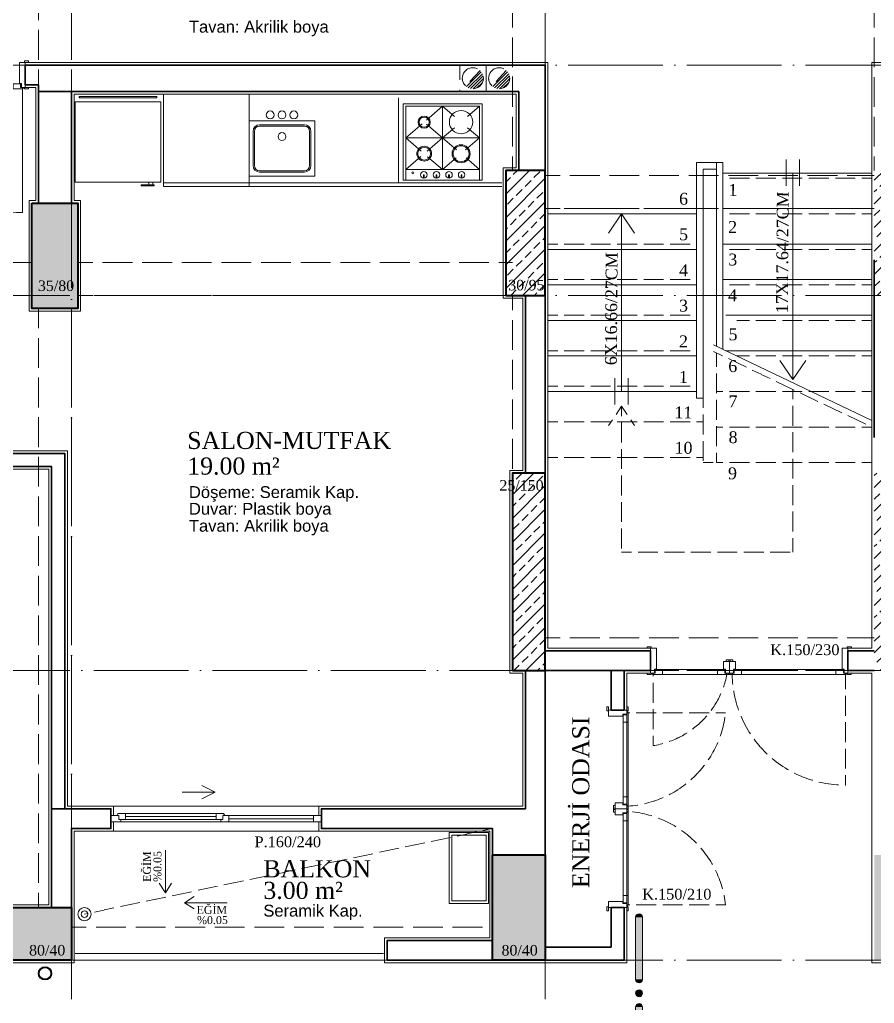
# Model space of a CAD drawing. Header units: millimetres. Extents: x 11587 to 81192, y -36083 to -25300.
# Drawn here: x 26772 to 27422, y -27552 to -26805 of the extents above; entities that cross this region are included whole.
import ezdxf
from ezdxf.enums import TextEntityAlignment as Align

# ---------------------------------------------------------------- set-up
doc = ezdxf.new("R2010")
doc.units = ezdxf.units.MM
for name, pattern in [('AKS', [30, 24, -3, 0, -3]), ('IZDUSUM1', [20, 7.5, -5, 7.5, 0]), ('SEMBOL1', [260, 200, -15, 30, -15])]:
    doc.linetypes.add(name, pattern=pattern)
for name, color, linetype, lineweight in [('rtm-aks yeni', 7, 'AKS', 20), ('rtm-cam', 141, 'Continuous', 9), ('rtm-duv tugla', 22, 'Continuous', 35), ('rtm-izdusum-üst ince', 8, 'IZDUSUM1', 5), ('rtm-kapı-ahsap', 35, 'Continuous', 13), ('rtm-merdiven izdusum', 254, 'IZDUSUM1', 15), ('rtm-merdiven yazı', 7, 'Continuous', 20), ('rtm-mhl-yazı-adı', 150, 'Continuous', 30), ('rtm-mhl-yazı-m2', 7, 'Continuous', 20), ('rtm-mhl-yazı-malzeme', 253, 'Continuous', 13), ('rtm-pen-ahsap', 35, 'Continuous', 13), ('rtm-plan katmanı-04', 33, 'Continuous', 25), ('rtm-plan katmanı-05', 205, 'Continuous', 20), ('rtm-plan katmanı-07', 135, 'Continuous', 9), ('rtm-sembol balon baslik', 242, 'Continuous', 20), ('rtm-sembol ok', 7, 'Continuous', 20), ('rtm-sıva', 252, 'Continuous', 15), ('rtm-tarama-betonarme', 51, 'Continuous', 15), ('rtm-tas_betonarme', 50, 'Continuous', 40), ('rtm-tefris vitrifiye', 9, 'Continuous', 9), ('sbl-merdiven', 220, 'Continuous', 20)]:
    doc.layers.add(name, color=color, linetype=linetype, lineweight=lineweight)
doc.styles.add('ARIAL', font='times.ttf')
doc.styles.get("Standard").update_dxf_attribs({"font": 'arial.ttf'})
doc.styles.add('VAZ-OLCU', font='times.ttf', dxfattribs={"height": 60})

# ---------------------------------------------------------------- blocks, each defined once
blk = doc.blocks.new('K-100')
at = {"layer": 'rtm-kapı-ahsap'}
for p, q in [((-34308.13, -13702.24), (-34306.98, -13702.24)), ((-34308.13, -13705.36), (-34308.13, -13702.24)), ((-34306.98, -13702.24), (-34306.98, -13705.36)), ((-34287.98, -13702.29), (-34287.98, -13705.36)), ((-34287, -13702.29), (-34287.98, -13702.29)), ((-34287, -13705.36), (-34287, -13702.29)), ((-34306.98, -13705.36), (-34308.13, -13705.36)), ((-34306.98, -13709.29), (-34306.98, -13704.79)), ((-34287.98, -13704.79), (-34306.98, -13704.79)), ((-34290.98, -13709.29), (-34306.98, -13709.29)), ((-34287.98, -13707.79), (-34290.98, -13707.79)), ((-34290.98, -13707.79), (-34290.98, -13709.29)), ((-34290.84, -13801.27), (-34290.84, -13708.31)), ((-34290.84, -13708.31), (-34287.92, -13708.31)), ((-34287.98, -13704.79), (-34287.98, -13707.79)), ((-34287.98, -13705.36), (-34287, -13705.36)), ((-34287.98, -13706.8), (-34286.98, -13706.8)), ((-34287.92, -13708.31), (-34287.92, -13706.8)), ((-34286.98, -13706.8), (-34286.98, -13802.79)), ((-34286.98, -13713.94), (-34290.84, -13713.94)), ((-34306.98, -13800.29), (-34306.98, -13804.79)), ((-34290.98, -13800.29), (-34306.98, -13800.29)), ((-34290.98, -13801.79), (-34290.98, -13800.29)), ((-34286.98, -13795.64), (-34290.84, -13795.64)), ((-34290.84, -13801.27), (-34287.92, -13801.27)), ((-34287.92, -13801.27), (-34287.92, -13802.79)), ((-34306.98, -13804.22), (-34308.13, -13804.22)), ((-34308.13, -13804.22), (-34308.13, -13807.34)), ((-34308.13, -13807.34), (-34306.98, -13807.34)), ((-34306.98, -13807.34), (-34306.98, -13804.22)), ((-34287.98, -13804.79), (-34306.98, -13804.79)), ((-34287.98, -13801.79), (-34290.98, -13801.79)), ((-34287.98, -13804.79), (-34287.98, -13801.79)), ((-34287.98, -13802.79), (-34286.98, -13802.79)), ((-34287.98, -13807.29), (-34287.98, -13804.22)), ((-34287.98, -13804.22), (-34287, -13804.22)), ((-34287, -13807.29), (-34287.98, -13807.29)), ((-34287, -13804.22), (-34287, -13807.29)), ((-34192.99, -13802.79), (-34286.98, -13802.79))]:
    blk.add_line(p, q, dxfattribs=at)
at = {"layer": 'rtm-kapı-ahsap', "const_width": 0.392}
blk.add_lwpolyline([(-34287.39, -13803.72, -1), (-34287.39, -13803.11, -1)], format="xyb", close=True, dxfattribs=at)
at = {"layer": 'rtm-kapı-ahsap'}
blk.add_arc((-34287.87, -13801.68), 94.89, 359.33316, 89.46052, dxfattribs=at)
blk = doc.blocks.new('KK')
at = {"layer": 'rtm-sembol balon baslik', "linetype": 'SEMBOL1'}
for p in [(41231.32, 7543.2), (41283.82, 7543.2)]:
    blk.add_line(p, (41257.57, 7558.35), dxfattribs=at)
at = {"layer": 'rtm-sembol balon baslik'}
for p, q in [((41279.57, 7537.67), (41232.32, 7537.67)), ((41279.57, 7532.42), (41232.32, 7532.42)), ((41347.82, 7537.67), (41300.57, 7537.67)), ((41347.82, 7532.42), (41300.57, 7532.42)), ((41416.07, 7537.81), (41368.82, 7537.81)), ((41416.07, 7532.56), (41368.82, 7532.56)), ((41484.32, 7537.81), (41437.07, 7537.81)), ((41484.32, 7532.56), (41437.07, 7532.56)), ((41552.58, 7537.95), (41505.33, 7537.95)), ((41552.58, 7532.7), (41505.33, 7532.7)), ((41620.83, 7537.95), (41573.58, 7537.95)), ((41620.83, 7532.7), (41573.58, 7532.7))]:
    blk.add_line(p, q, dxfattribs=at)
at = {"layer": 'rtm-sembol balon baslik', "const_width": 2.62}
for points in [[(41232.32, 7536.36, 0.414214), (41231.01, 7535.04, 1)], [(41231.01, 7535.04, 0.414214), (41232.32, 7533.73, 1)], [(41279.57, 7533.73, 0.414214), (41280.88, 7535.04, 0.414214), (41279.57, 7536.36, 1)], [(41300.57, 7536.36, 0.414214), (41299.26, 7535.04, 1)], [(41299.26, 7535.04, 0.414214), (41300.57, 7533.73, 1)], [(41347.82, 7533.73, 0.414214), (41349.13, 7535.04, 0.414214), (41347.82, 7536.36, 1)], [(41368.82, 7536.5, 0.414214), (41367.51, 7535.18, 1)], [(41367.51, 7535.18, 0.414214), (41368.82, 7533.87, 1)], [(41416.07, 7533.87, 0.414214), (41417.39, 7535.18, 0.414214), (41416.07, 7536.5, 1)], [(41437.07, 7536.5, 0.414214), (41435.76, 7535.18, 1)], [(41435.76, 7535.18, 0.414214), (41437.07, 7533.87, 1)], [(41484.32, 7533.87, 0.414214), (41485.64, 7535.18, 0.414214), (41484.32, 7536.5, 1)], [(41505.33, 7536.63, 0.414214), (41504.02, 7535.32, 1)], [(41504.02, 7535.32, 0.414214), (41505.33, 7534.01, 1)], [(41552.58, 7534.01, 0.414214), (41553.89, 7535.32, 0.414214), (41552.58, 7536.63, 1)], [(41573.58, 7536.63, 0.414214), (41572.27, 7535.32, 1)], [(41572.27, 7535.32, 0.414214), (41573.58, 7534.01, 1)], [(41620.83, 7534.01, 0.414214), (41622.14, 7535.32, 0.414214), (41620.83, 7536.63, 1)]]:
    blk.add_lwpolyline(points, format="xyb", dxfattribs=at)
for points in [[(41288.76, 7535.04, 1), (41291.38, 7535.04, 1)], [(41357.01, 7535.18, 1), (41359.64, 7535.18, 1)], [(41425.26, 7535.18, 1), (41427.89, 7535.18, 1)], [(41493.52, 7535.32, 1), (41496.14, 7535.32, 1)], [(41561.77, 7535.32, 1), (41564.39, 7535.32, 1)]]:
    blk.add_lwpolyline(points, format="xyb", close=True, dxfattribs=at)
at = {"layer": 'rtm-sembol balon baslik'}
for centre in [(41290.07, 7535.04), (41358.32, 7535.18), (41426.57, 7535.18), (41494.83, 7535.32), (41563.08, 7535.32)]:
    blk.add_circle(centre, 2.62, dxfattribs=at)
for centre, start, end in [((41232.32, 7535.04), 90, 270), ((41279.57, 7535.04), 270, 90), ((41300.57, 7535.04), 90, 270), ((41347.82, 7535.04), 270, 90), ((41368.82, 7535.18), 90, 270), ((41416.07, 7535.18), 270, 90), ((41437.07, 7535.18), 90, 270), ((41484.32, 7535.18), 270, 90), ((41505.33, 7535.32), 90, 270), ((41552.58, 7535.32), 270, 90), ((41573.58, 7535.32), 90, 270), ((41620.83, 7535.32), 270, 90)]:
    blk.add_arc(centre, 2.62, start, end, dxfattribs=at)
for points in [[(41232.32, 7537.67), (41232.32, 7532.42), (41279.57, 7537.67), (41279.57, 7532.42)], [(41300.57, 7537.67), (41300.57, 7532.42), (41347.82, 7537.67), (41347.82, 7532.42)], [(41368.82, 7537.81), (41368.82, 7532.56), (41416.07, 7537.81), (41416.07, 7532.56)], [(41437.07, 7537.81), (41437.07, 7532.56), (41484.32, 7537.81), (41484.32, 7532.56)], [(41505.33, 7537.95), (41505.33, 7532.7), (41552.58, 7537.95), (41552.58, 7532.7)], [(41573.58, 7537.95), (41573.58, 7532.7), (41620.83, 7537.95), (41620.83, 7532.7)]]:
    blk.add_trace(points, dxfattribs=at)

msp = doc.modelspace()

# ---------------------------------------------------------------- hatches: boundary and pattern name
at = {"layer": 'rtm-izdusum-üst ince', "ltscale": 1.5}
h = msp.add_hatch(dxfattribs=at)
h.set_pattern_fill('ANSI31', color=256, scale=0.5, angle=180, style=0)
h.set_pattern_definition([(225, (26085.9866, -26689.5514), (1.122532, -1.122532), [])])
edge = h.paths.add_edge_path()
edge.add_arc((27116.59, -26849.55), 8, -132.76259, 47.23741, ccw=False)
edge.add_line((27111.16, -26855.42), (27122.03, -26843.68))
h = msp.add_hatch(dxfattribs=at)
h.set_pattern_fill('ANSI31', color=256, scale=0.5, angle=180, style=0)
h.set_pattern_definition([(225, (26105.9866, -26689.5514), (1.122532, -1.122532), [])])
edge = h.paths.add_edge_path()
edge.add_arc((27136.59, -26849.55), 8, -132.76259, 47.23741, ccw=False)
edge.add_line((27131.16, -26855.42), (27142.03, -26843.68))
at = {"layer": 'rtm-tarama-betonarme'}
h = msp.add_hatch(dxfattribs=at)
h.set_pattern_fill('ANSI33', color=256, scale=2, style=0)
h.set_pattern_definition([(45, (15039.519, -4888.525), (-8.980256, 8.980256), []), (45, (15048.499, -4888.525), (-8.980256, 8.980256), [6.35, -3.175])])
h.paths.add_polyline_path([(28324.09, -27439.55), (28364.09, -27439.55), (28364.09, -27519.55), (28324.09, -27519.55)])
h.paths.add_polyline_path([(27911.59, -27479.55), (27991.59, -27479.55), (27991.59, -27519.55), (27911.59, -27519.55)])
h.paths.add_polyline_path([(28324.09, -26944.55), (28364.09, -26944.55), (28364.09, -27024.55), (28324.09, -27024.55)])
h.paths.add_polyline_path([(27961.59, -26944.55), (27996.59, -26944.55), (27996.59, -27024.55), (27961.59, -27024.55)])
h.paths.add_polyline_path([(27961.59, -26524.55), (27996.59, -26524.55), (27996.59, -26604.55), (27961.59, -26604.55)])
h.paths.add_polyline_path([(28324.09, -26524.55), (28364.09, -26524.55), (28364.09, -26604.55), (28324.09, -26604.55)])
h.paths.add_polyline_path([(28324.09, -26029.55), (28364.09, -26029.55), (28364.09, -26109.55), (28324.09, -26109.55)])
h.paths.add_polyline_path([(27911.59, -26029.55), (27991.59, -26029.55), (27991.59, -26069.55), (27911.59, -26069.55)])
h.paths.add_polyline_path([(28726.59, -26524.55), (28691.59, -26524.55), (28691.59, -26604.55), (28726.59, -26604.55)])
h.paths.add_polyline_path([(28726.59, -26944.55), (28691.59, -26944.55), (28691.59, -27024.55), (28726.59, -27024.55)])
h.paths.add_polyline_path([(28776.59, -27479.55), (28696.59, -27479.55), (28696.59, -27519.55), (28776.59, -27519.55)])
h.paths.add_polyline_path([(29299.09, -27479.55), (29219.09, -27479.55), (29219.09, -27519.55), (29299.09, -27519.55)])
h.paths.add_polyline_path([(29299.09, -26974.55), (29219.09, -26974.55), (29219.09, -27014.55), (29299.09, -27014.55)])
h.paths.add_polyline_path([(29299.09, -26534.55), (29219.09, -26534.55), (29219.09, -26574.55), (29299.09, -26574.55)])
h.paths.add_polyline_path([(28776.59, -26029.55), (28696.59, -26029.55), (28696.59, -26069.55), (28776.59, -26069.55)])
h.paths.add_polyline_path([(29299.09, -26029.55), (29219.09, -26029.55), (29219.09, -26069.55), (29299.09, -26069.55)])
h.paths.add_polyline_path([(29821.59, -26839.55), (29796.59, -26839.55), (29796.59, -27014.55), (29821.59, -27014.55)])
h.paths.add_polyline_path([(29821.59, -26534.55), (29796.59, -26534.55), (29796.59, -26709.55), (29821.59, -26709.55)])
h.paths.add_polyline_path([(30181.59, -26839.55), (30006.59, -26839.55), (30006.59, -26864.55), (30181.59, -26864.55)])
h.paths.add_polyline_path([(30181.59, -26684.55), (30006.59, -26684.55), (30006.59, -26709.55), (30181.59, -26709.55)])
h.paths.add_polyline_path([(29821.59, -26109.55), (29781.59, -26109.55), (29781.59, -26029.55), (29821.59, -26029.55)])
h.paths.add_polyline_path([(30181.59, -26124.55), (30141.59, -26124.55), (30141.59, -26029.55), (30181.59, -26029.55)])
h.paths.add_polyline_path([(29821.59, -27439.55), (29781.59, -27439.55), (29781.59, -27519.55), (29821.59, -27519.55)])
h.paths.add_polyline_path([(30181.59, -27424.55), (30141.59, -27424.55), (30141.59, -27519.55), (30181.59, -27519.55)])
h.paths.add_polyline_path([(27421.59, -27439.55), (27461.59, -27439.55), (27461.59, -27519.55), (27421.59, -27519.55)])
h.paths.add_polyline_path([(27131.59, -27439.55), (27171.59, -27439.55), (27171.59, -27519.55), (27131.59, -27519.55)])
h.paths.add_polyline_path([(27421.59, -26029.55), (27501.59, -26029.55), (27501.59, -26069.55), (27421.59, -26069.55)])
h.paths.add_polyline_path([(27091.59, -26029.55), (27171.59, -26029.55), (27171.59, -26069.55), (27091.59, -26069.55)])
h.paths.add_polyline_path([(26781.59, -26524.55), (26816.59, -26524.55), (26816.59, -26604.55), (26781.59, -26604.55)])
h.paths.add_polyline_path([(26781.59, -26944.55), (26816.59, -26944.55), (26816.59, -27024.55), (26781.59, -27024.55)])
h.paths.add_polyline_path([(26731.59, -27479.55), (26811.59, -27479.55), (26811.59, -27519.55), (26731.59, -27519.55)])
h.paths.add_polyline_path([(26209.09, -27479.55), (26289.09, -27479.55), (26289.09, -27519.55), (26209.09, -27519.55)])
h.paths.add_polyline_path([(26209.09, -26974.55), (26289.09, -26974.55), (26289.09, -27014.55), (26209.09, -27014.55)])
h.paths.add_polyline_path([(26209.09, -26534.55), (26289.09, -26534.55), (26289.09, -26574.55), (26209.09, -26574.55)])
h.paths.add_polyline_path([(26731.59, -26029.55), (26811.59, -26029.55), (26811.59, -26069.55), (26731.59, -26069.55)])
h.paths.add_polyline_path([(26209.09, -26029.55), (26289.09, -26029.55), (26289.09, -26069.55), (26209.09, -26069.55)])
h.paths.add_polyline_path([(25686.59, -26839.55), (25711.59, -26839.55), (25711.59, -27014.55), (25686.59, -27014.55)])
h.paths.add_polyline_path([(25686.59, -26534.55), (25711.59, -26534.55), (25711.59, -26709.55), (25686.59, -26709.55)])
h.paths.add_polyline_path([(25326.59, -26839.55), (25501.59, -26839.55), (25501.59, -26864.55), (25326.59, -26864.55)])
h.paths.add_polyline_path([(25326.59, -26684.55), (25501.59, -26684.55), (25501.59, -26709.55), (25326.59, -26709.55)])
h.paths.add_polyline_path([(25686.59, -26109.55), (25726.59, -26109.55), (25726.59, -26029.55), (25686.59, -26029.55)])
h.paths.add_polyline_path([(25326.59, -26124.55), (25366.59, -26124.55), (25366.59, -26029.55), (25326.59, -26029.55)])
h.paths.add_polyline_path([(25686.59, -27439.55), (25726.59, -27439.55), (25726.59, -27519.55), (25686.59, -27519.55)])
h.paths.add_polyline_path([(25326.59, -27424.55), (25366.59, -27424.55), (25366.59, -27519.55), (25326.59, -27519.55)])
h = msp.add_hatch(dxfattribs=at)
h.set_pattern_fill('ANSI33', color=256, scale=2, style=0)
h.paths.add_polyline_path([(27171.59, -26919.55), (27141.59, -26919.55), (27141.59, -27014.55), (27171.59, -27014.55)])
h.paths.add_polyline_path([(27451.59, -26919.55), (27421.59, -26919.55), (27421.59, -27014.55), (27451.59, -27014.55)])
h = msp.add_hatch(dxfattribs=at)
h.set_pattern_fill('ANSI33', color=256, scale=2, style=0)
h.paths.add_polyline_path([(27171.59, -27149.55), (27146.59, -27149.55), (27146.59, -27299.55), (27171.59, -27299.55)])
h.paths.add_polyline_path([(27446.59, -27149.55), (27421.59, -27149.55), (27421.59, -27299.55), (27446.59, -27299.55)])

# ---------------------------------------------------------------- linework, layer by layer
at = {"layer": 'rtm-aks yeni', "ltscale": 3}
for p, q in [((26811.59, -27819.55), (26811.59, -25729.55)), ((27171.59, -27819.55), (27171.59, -25729.55)), ((25026.59, -26839.55), (30481.59, -26839.55)), ((25026.59, -27014.55), (30481.59, -27014.55)), ((25026.59, -27299.55), (30481.59, -27299.55)), ((25026.59, -27519.55), (30481.59, -27519.55))]:
    msp.add_line(p, q, dxfattribs=at)
at = {"layer": 'rtm-cam'}
for p, q in [((26852.59, -27410.3), (26921.59, -27410.3)), ((26931.09, -27412.05), (26995.59, -27412.05))]:
    msp.add_line(p, q, dxfattribs=at)
at = {"layer": 'rtm-duv tugla'}
for points in [[(26776.59, -26839.55), (27171.59, -26839.55), (27171.59, -26919.55)], [(26776.59, -26854.55), (26776.59, -26839.55)], [(26776.59, -26854.55), (26786.59, -26854.55), (26786.59, -26859.55), (27151.59, -26859.55)], [(26786.59, -26944.55), (26786.59, -26859.55)], [(26811.59, -26944.55), (26811.59, -26859.55)], [(27151.59, -26859.55), (27151.59, -26919.55)], [(27421.59, -26987.55), (27421.59, -27122.55)], [(27156.59, -27014.55), (27156.59, -27149.55)], [(27171.59, -27014.55), (27171.59, -27149.55)], [(26796.59, -27404.55), (26796.59, -27144.55), (26631.59, -27144.55), (26631.59, -27134.55), (26806.59, -27134.55), (26806.59, -27404.55)], [(27171.59, -27284.55), (27251.59, -27284.55)], [(27251.59, -27284.55), (27251.59, -27299.55)], [(27401.59, -27284.55), (27421.59, -27284.55)], [(27401.59, -27284.55), (27401.59, -27299.55)], [(27131.59, -27439.55), (27131.59, -27419.55), (27001.59, -27419.55), (27001.59, -27404.55), (27156.59, -27404.55), (27156.59, -27299.55)], [(27171.59, -27299.55), (27251.59, -27299.55)], [(27171.59, -27299.55), (27171.59, -27439.55)], [(27221.59, -27299.55), (27221.59, -27329.55)], [(27231.59, -27299.55), (27231.59, -27329.55)], [(27401.59, -27299.55), (27421.59, -27299.55)], [(27221.59, -27329.55), (27231.59, -27329.55)], [(26811.59, -27479.55), (26811.59, -27419.55), (26841.59, -27419.55), (26841.59, -27404.55), (26796.59, -27404.55), (26796.59, -27479.55)], [(27231.59, -27479.55), (27231.59, -27519.55), (27171.59, -27519.55)], [(27221.59, -27479.55), (27221.59, -27509.55), (27171.59, -27509.55)], [(27221.59, -27479.55), (27231.59, -27479.55)], [(27131.59, -27519.55), (27051.59, -27519.55), (27051.59, -27504.55), (27131.59, -27504.55)]]:
    msp.add_lwpolyline(points, dxfattribs=at)
at = {"layer": 'rtm-izdusum-üst ince'}
for p, q in [((27253.6, -27356.54), (27253.6, -27302.55)), ((27399.59, -27386.54), (27399.59, -27302.55)), ((27308.58, -27331.56), (27234.59, -27331.56)), ((27308.58, -27477.55), (27234.59, -27477.55))]:
    msp.add_line(p, q, dxfattribs=at)
at = {"layer": 'rtm-izdusum-üst ince', "ltscale": 1.5}
for points in [[(26786.59, -26944.55), (26786.59, -26604.55)], [(26811.59, -26944.55), (26811.59, -26604.55)], [(27146.59, -26709.55), (27146.59, -26919.55)], [(27171.59, -26709.55), (27171.59, -26919.55)], [(27421.59, -26709.55), (27421.59, -26919.55)], [(27126.59, -26859.55), (27126.59, -26839.55), (27106.59, -26839.55), (27106.59, -26859.55), (27126.59, -26859.55)], [(27146.59, -26859.55), (27146.59, -26839.55), (27126.59, -26839.55), (27126.59, -26859.55), (27146.59, -26859.55)], [(27122.03, -26843.68), (27111.16, -26855.42)], [(27142.03, -26843.68), (27131.16, -26855.42)], [(27171.59, -26923.55), (27421.59, -26923.55)], [(27171.59, -26948.55), (27421.59, -26948.55)], [(26289.09, -26989.55), (26781.59, -26989.55)], [(26816.59, -26989.55), (27146.59, -26989.55)], [(26289.09, -27014.55), (26781.59, -27014.55)], [(26816.59, -27014.55), (27146.59, -27014.55)], [(27146.59, -27014.55), (27146.59, -27149.55)], [(26786.59, -27479.55), (26786.59, -27024.55)], [(26811.59, -27479.55), (26811.59, -27024.55)], [(27171.59, -27274.55), (27421.59, -27274.55)], [(27171.59, -27299.55), (27421.59, -27299.55)], [(26811.59, -27494.55), (27131.59, -27494.55)], [(26811.59, -27519.55), (27131.59, -27519.55)]]:
    msp.add_lwpolyline(points, dxfattribs=at)
at = {"layer": 'rtm-izdusum-üst ince'}
msp.add_lwpolyline([(27131.59, -27419.55), (26821.59, -27484.55)], dxfattribs=at)
at = {"layer": 'rtm-izdusum-üst ince', "ltscale": 1.5}
for centre in [(27116.59, -26849.55), (27136.59, -26849.55)]:
    msp.add_circle(centre, 8, dxfattribs=at)
at = {"layer": 'rtm-izdusum-üst ince'}
for centre, radius, start, end in [((27243.07, -27289.6), 67.77, 278.93731, 348.97902), ((27399.19, -27300.94), 85.6, 181.07899, 270.26926), ((27229, -27322.66), 80.08, 274.00551, 353.62361), ((27229, -27486.44), 80.08, 6.37639, 85.99449)]:
    msp.add_arc(centre, radius, start, end, dxfattribs=at)
at = {"layer": 'rtm-kapı-ahsap'}
for p, q in [((27252.16, -27281.4), (27249.04, -27281.4)), ((27249.04, -27281.4), (27249.04, -27282.55)), ((27252.16, -27282.55), (27252.16, -27281.4)), ((27401.03, -27282.55), (27401.03, -27281.4)), ((27401.03, -27281.4), (27404.15, -27281.4)), ((27404.15, -27281.4), (27404.15, -27282.55)), ((27249.04, -27282.55), (27252.16, -27282.55)), ((27251.59, -27301.55), (27251.59, -27282.55)), ((27256.09, -27282.55), (27251.59, -27282.55)), ((27256.09, -27298.55), (27256.09, -27282.55)), ((27397.09, -27282.55), (27401.59, -27282.55)), ((27397.09, -27298.55), (27397.09, -27282.55)), ((27404.15, -27282.55), (27401.03, -27282.55)), ((27401.59, -27301.55), (27401.59, -27282.55)), ((27307.09, -27298.55), (27307.09, -27292.55)), ((27307.09, -27292.55), (27311.59, -27292.55)), ((27309.04, -27291.4), (27309.04, -27292.55)), ((27312.16, -27291.4), (27309.04, -27291.4)), ((27309.04, -27292.55), (27312.16, -27292.55)), ((27311.03, -27291.4), (27314.15, -27291.4)), ((27311.03, -27292.55), (27311.03, -27291.4)), ((27314.15, -27292.55), (27311.03, -27292.55)), ((27316.09, -27292.55), (27311.59, -27292.55)), ((27311.59, -27301.55), (27311.59, -27292.55)), ((27311.59, -27301.55), (27311.59, -27292.55)), ((27312.16, -27292.55), (27312.16, -27291.4)), ((27314.15, -27291.4), (27314.15, -27292.55)), ((27316.09, -27298.55), (27316.09, -27292.55)), ((27249.1, -27302.53), (27249.1, -27301.55)), ((27249.1, -27301.55), (27252.16, -27301.55)), ((27252.16, -27302.53), (27249.1, -27302.53)), ((27251.59, -27301.55), (27254.59, -27301.55)), ((27252.16, -27301.55), (27252.16, -27302.53)), ((27253.6, -27301.55), (27253.6, -27302.55)), ((27255.11, -27301.6), (27253.6, -27301.6)), ((27309.59, -27302.55), (27253.6, -27302.55)), ((27254.59, -27301.55), (27254.59, -27298.55)), ((27254.59, -27298.55), (27256.09, -27298.55)), ((27255.11, -27298.69), (27255.11, -27301.6)), ((27255.11, -27298.69), (27308.08, -27298.69)), ((27260.74, -27302.55), (27260.74, -27298.69)), ((27302.45, -27302.55), (27302.45, -27298.69)), ((27308.59, -27298.55), (27307.09, -27298.55)), ((27308.08, -27298.69), (27308.08, -27301.6)), ((27308.08, -27301.6), (27309.59, -27301.6)), ((27308.59, -27301.55), (27308.59, -27298.55)), ((27311.59, -27301.55), (27308.59, -27301.55)), ((27309.1, -27301.55), (27312.16, -27301.55)), ((27309.1, -27302.53), (27309.1, -27301.55)), ((27312.16, -27302.53), (27309.1, -27302.53)), ((27309.59, -27301.55), (27309.59, -27302.55)), ((27311.03, -27301.55), (27311.03, -27302.53)), ((27314.09, -27301.55), (27311.03, -27301.55)), ((27311.03, -27302.53), (27314.09, -27302.53)), ((27311.59, -27301.55), (27314.59, -27301.55)), ((27312.16, -27301.55), (27312.16, -27302.53)), ((27313.6, -27301.55), (27313.6, -27302.55)), ((27315.11, -27301.6), (27313.6, -27301.6)), ((27313.6, -27302.55), (27399.59, -27302.55)), ((27314.09, -27302.53), (27314.09, -27301.55)), ((27314.59, -27301.55), (27314.59, -27298.55)), ((27314.59, -27298.55), (27316.09, -27298.55)), ((27398.08, -27298.69), (27315.11, -27298.69)), ((27315.11, -27298.69), (27315.11, -27301.6)), ((27320.74, -27302.55), (27320.74, -27298.69)), ((27392.45, -27302.55), (27392.45, -27298.69)), ((27398.59, -27298.55), (27397.09, -27298.55)), ((27398.08, -27298.69), (27398.08, -27301.6)), ((27398.08, -27301.6), (27399.59, -27301.6)), ((27398.59, -27301.55), (27398.59, -27298.55)), ((27401.59, -27301.55), (27398.59, -27301.55)), ((27399.59, -27301.55), (27399.59, -27302.55)), ((27404.09, -27301.55), (27401.03, -27301.55)), ((27401.03, -27301.55), (27401.03, -27302.53)), ((27401.03, -27302.53), (27404.09, -27302.53)), ((27404.09, -27302.53), (27404.09, -27301.55)), ((27218.45, -27327), (27219.59, -27327)), ((27218.45, -27330.12), (27218.45, -27327)), ((27219.59, -27330.12), (27218.45, -27330.12)), ((27219.59, -27327), (27219.59, -27330.12)), ((27219.59, -27334.05), (27219.59, -27329.55)), ((27233.59, -27329.55), (27219.59, -27329.55)), ((27230.59, -27334.05), (27219.59, -27334.05)), ((27230.59, -27332.55), (27230.59, -27334.05)), ((27233.59, -27332.55), (27230.59, -27332.55)), ((27230.73, -27333.07), (27230.73, -27401.03)), ((27230.73, -27333.07), (27233.65, -27333.07)), ((27233.59, -27327.05), (27233.59, -27330.12)), ((27234.57, -27327.05), (27233.59, -27327.05)), ((27233.59, -27329.55), (27233.59, -27332.55)), ((27233.59, -27330.12), (27234.57, -27330.12)), ((27233.59, -27331.56), (27234.59, -27331.56)), ((27233.65, -27333.07), (27233.65, -27331.56)), ((27234.57, -27330.12), (27234.57, -27327.05)), ((27234.59, -27402.55), (27234.59, -27331.56)), ((27234.59, -27338.7), (27230.73, -27338.7)), ((27224.59, -27400.05), (27224.59, -27404.55)), ((27230.59, -27400.05), (27224.59, -27400.05)), ((27230.59, -27401.55), (27230.59, -27400.05)), ((27234.59, -27395.4), (27230.73, -27395.4)), ((27230.73, -27401.03), (27233.65, -27401.03)), ((27233.65, -27401.03), (27233.65, -27402.55)), ((27223.45, -27405.12), (27223.45, -27402)), ((27223.45, -27402), (27224.59, -27402)), ((27224.59, -27403.98), (27223.45, -27403.98)), ((27223.45, -27403.98), (27223.45, -27407.1)), ((27224.59, -27405.12), (27223.45, -27405.12)), ((27223.45, -27407.1), (27224.59, -27407.1)), ((27224.59, -27402), (27224.59, -27405.12)), ((27224.59, -27407.1), (27224.59, -27403.98)), ((27233.59, -27404.55), (27224.59, -27404.55)), ((27233.59, -27404.55), (27224.59, -27404.55)), ((27224.59, -27409.05), (27224.59, -27404.55)), ((27233.59, -27401.55), (27230.59, -27401.55)), ((27230.59, -27407.55), (27230.59, -27409.05)), ((27233.59, -27407.55), (27230.59, -27407.55)), ((27230.73, -27408.07), (27233.65, -27408.07)), ((27230.73, -27476.03), (27230.73, -27408.07)), ((27233.59, -27404.55), (27233.59, -27401.55)), ((27234.57, -27402.05), (27233.59, -27402.05)), ((27233.59, -27402.05), (27233.59, -27405.12)), ((27233.59, -27402.55), (27234.59, -27402.55)), ((27233.59, -27407.05), (27233.59, -27403.98)), ((27233.59, -27403.98), (27234.57, -27403.98)), ((27233.59, -27404.55), (27233.59, -27407.55)), ((27233.59, -27405.12), (27234.57, -27405.12)), ((27233.59, -27406.56), (27234.59, -27406.56)), ((27234.57, -27407.05), (27233.59, -27407.05)), ((27233.65, -27408.07), (27233.65, -27406.56)), ((27234.57, -27405.12), (27234.57, -27402.05)), ((27234.57, -27403.98), (27234.57, -27407.05)), ((27234.59, -27406.56), (27234.59, -27477.55)), ((27230.59, -27409.05), (27224.59, -27409.05)), ((27234.59, -27413.7), (27230.73, -27413.7)), ((27230.59, -27475.05), (27219.59, -27475.05)), ((27219.59, -27475.05), (27219.59, -27479.55)), ((27230.59, -27476.55), (27230.59, -27475.05)), ((27234.59, -27470.4), (27230.73, -27470.4)), ((27230.73, -27476.03), (27233.65, -27476.03)), ((27233.65, -27476.03), (27233.65, -27477.55)), ((27218.45, -27478.98), (27218.45, -27482.1)), ((27219.59, -27478.98), (27218.45, -27478.98)), ((27218.45, -27482.1), (27219.59, -27482.1)), ((27219.59, -27482.1), (27219.59, -27478.98)), ((27233.59, -27479.55), (27219.59, -27479.55)), ((27233.59, -27476.55), (27230.59, -27476.55)), ((27233.59, -27479.55), (27233.59, -27476.55)), ((27233.59, -27477.55), (27234.59, -27477.55)), ((27233.59, -27478.98), (27234.57, -27478.98)), ((27233.59, -27482.05), (27233.59, -27478.98)), ((27234.57, -27482.05), (27233.59, -27482.05)), ((27234.57, -27478.98), (27234.57, -27482.05))]:
    msp.add_line(p, q, dxfattribs=at)
at = {"layer": 'rtm-kapı-ahsap', "const_width": 0.392}
for points in [[(27252.67, -27302.14, -1), (27253.27, -27302.14, -1)], [(27400.52, -27302.14, 1), (27399.92, -27302.14, 1)], [(27234.18, -27330.62, 1), (27234.18, -27331.23, 1)], [(27234.18, -27478.48, -1), (27234.18, -27477.87, -1)]]:
    msp.add_lwpolyline(points, format="xyb", close=True, dxfattribs=at)
at = {"layer": 'rtm-merdiven izdusum'}
for p, q in [((27419.59, -26925.55), (27306.59, -26925.55)), ((27173.59, -26948.55), (27286.59, -26948.55)), ((27419.59, -26952.55), (27306.59, -26952.55)), ((27173.59, -26975.55), (27286.59, -26975.55)), ((27419.59, -26979.55), (27306.59, -26979.55)), ((27173.59, -27002.55), (27286.59, -27002.55)), ((27419.59, -27006.55), (27306.59, -27006.55)), ((27173.59, -27029.55), (27286.59, -27029.55)), ((27419.59, -27033.55), (27317.06, -27033.55)), ((27173.59, -27056.55), (27286.59, -27056.55)), ((27419.59, -27060.55), (27317.06, -27060.55)), ((27173.59, -27083.55), (27286.59, -27083.55)), ((27419.59, -27087.55), (27301.59, -27087.55)), ((27173.59, -27110.55), (27291.59, -27110.55)), ((27419.59, -27114.55), (27301.59, -27114.55)), ((27173.59, -27137.55), (27291.59, -27137.55)), ((27419.59, -27141.55), (27301.59, -27141.55))]:
    msp.add_line(p, q, dxfattribs=at)
for points in [[(27299.48, -27057.15), (27419.59, -27114.55)], [(27291.59, -27092.55), (27291.59, -27141.55), (27301.59, -27141.55), (27301.59, -27058.16)], [(27359.59, -27085.88), (27359.59, -27209.55)], [(27229.59, -27098.69), (27219.74, -27113.3)], [(27229.59, -27098.69), (27229.59, -27209.55), (27359.59, -27209.55)], [(27229.59, -27098.69), (27239.45, -27113.3)]]:
    msp.add_lwpolyline(points, dxfattribs=at)
at = {"layer": 'rtm-pen-ahsap'}
for p, q in [((26846.96, -27408.05), (26852.59, -27408.05)), ((26921.59, -27408.05), (26852.59, -27408.05)), ((26852.59, -27412.55), (26852.59, -27408.05)), ((26927.23, -27408.05), (26921.59, -27408.05)), ((26921.59, -27412.55), (26921.59, -27408.05)), ((26841.59, -27409.55), (26847.59, -27409.55)), ((26849.09, -27414.55), (26841.59, -27414.55)), ((26847.59, -27412.55), (26847.59, -27409.55)), ((26847.59, -27412.55), (26852.59, -27412.55)), ((26849.09, -27414.55), (26849.09, -27412.55)), ((26921.59, -27412.55), (26852.59, -27412.55)), ((26926.59, -27412.55), (26921.59, -27412.55)), ((26925.09, -27412.55), (26925.09, -27414.55)), ((26932.59, -27414.55), (26925.09, -27414.55)), ((26926.59, -27409.55), (26931.09, -27409.55)), ((26926.59, -27412.55), (26926.59, -27409.55)), ((26990.59, -27409.55), (26931.09, -27409.55)), ((26931.09, -27414.55), (26931.09, -27409.55)), ((26932.59, -27414.55), (27001.59, -27414.55)), ((26990.59, -27409.55), (26996.23, -27409.55)), ((26995.59, -27414.55), (26995.59, -27409.55)), ((27001.59, -27409.55), (26995.59, -27409.55))]:
    msp.add_line(p, q, dxfattribs=at)
for points in [[(26846.96, -27408.05), (26846.09, -27409.55)], [(26927.23, -27408.05), (26928.1, -27409.55)]]:
    msp.add_lwpolyline(points, dxfattribs=at)
at = {"layer": 'rtm-plan katmanı-04'}
for radius in [5, 4.5]:
    msp.add_circle((26791.59, -27529.55), radius, dxfattribs=at)
at = {"layer": 'rtm-plan katmanı-05', "ltscale": 0.6}
for points in [[(26999.59, -27402.55), (26843.59, -27402.55)], [(26999.59, -27421.55), (26843.59, -27421.55)]]:
    msp.add_lwpolyline(points, dxfattribs=at)
at = {"layer": 'rtm-plan katmanı-05'}
for points in [[(26814.59, -27514.55), (27048.59, -27514.55)], [(26814.59, -27519.55), (27048.59, -27519.55)]]:
    msp.add_lwpolyline(points, dxfattribs=at)
for radius in [5, 2.5]:
    msp.add_circle((26821.59, -27484.55), radius, dxfattribs=at)
at = {"layer": 'rtm-plan katmanı-07'}
msp.add_lwpolyline([(26925.09, -27414.55), (26849.09, -27414.55)], dxfattribs=at)
at = {"layer": 'rtm-sembol ok'}
for points in [[(26895.75, -27391.86), (26920.75, -27391.86)], [(26920.75, -27391.86), (26910.75, -27386.86)], [(26920.75, -27391.86), (26910.75, -27396.86)], [(26883.02, -27436), (26883.02, -27468.32)], [(26883.02, -27468.32), (26878.36, -27460.92)], [(26883.02, -27468.32), (26887.69, -27460.92)], [(26897.54, -27475.93), (26904.94, -27471.26)], [(26929.87, -27475.93), (26897.54, -27475.93)], [(26897.54, -27475.93), (26904.94, -27480.6)]]:
    msp.add_lwpolyline(points, dxfattribs=at)
at = {"layer": 'rtm-sıva'}
for points in [[(26776.59, -26837.55), (27173.59, -26837.55)], [(27251.59, -27282.55), (27173.59, -27282.55), (27173.59, -26837.55)], [(27401.59, -27282.55), (27419.59, -27282.55), (27419.59, -26837.55)], [(27419.59, -26837.55), (27856.59, -26837.55)], [(26776.59, -26856.55), (26784.59, -26856.55), (26784.59, -26942.55), (26779.59, -26942.55), (26779.59, -27026.55), (26818.59, -27026.55), (26818.59, -26942.55), (26813.59, -26942.55), (26813.59, -26861.55), (27149.59, -26861.55), (27149.59, -26917.55)], [(27144.59, -27147.55), (27154.59, -27147.55), (27154.59, -27016.55), (27139.59, -27016.55), (27139.59, -26917.55), (27149.59, -26917.55)], [(26631.59, -27132.55), (26808.59, -27132.55), (26808.59, -27402.55), (26843.59, -27402.55), (26843.59, -27409.55)], [(26714.59, -27509.55), (26714.59, -27502.55), (26729.59, -27502.55), (26729.59, -27477.55), (26794.59, -27477.55), (26794.59, -27146.55), (26631.59, -27146.55)], [(27144.59, -27147.55), (27144.59, -27301.55), (27154.59, -27301.55), (27154.59, -27402.55), (26999.59, -27402.55), (26999.59, -27409.55)], [(27233.59, -27301.55), (27233.59, -27521.55)], [(27233.59, -27301.55), (27251.59, -27301.55)], [(27401.59, -27301.55), (27419.59, -27301.55), (27419.59, -27521.55), (27513.59, -27521.55), (27513.59, -27514.55)], [(26714.59, -27514.55), (26714.59, -27521.55), (26813.59, -27521.55), (26813.59, -27421.55), (26843.59, -27421.55), (26843.59, -27414.55)], [(26999.59, -27414.55), (26999.59, -27421.55), (27129.59, -27421.55), (27129.59, -27502.55), (27049.59, -27502.55), (27049.59, -27521.55), (27233.59, -27521.55)]]:
    msp.add_lwpolyline(points, dxfattribs=at)
at = {"layer": 'rtm-tas_betonarme'}
for points in [[(27141.59, -27014.55), (27171.59, -27014.55), (27171.59, -26919.55), (27141.59, -26919.55)], [(26781.59, -26944.55), (26816.59, -26944.55), (26816.59, -27024.55), (26781.59, -27024.55)], [(27146.59, -27299.55), (27171.59, -27299.55), (27171.59, -27149.55), (27146.59, -27149.55)], [(27131.59, -27439.55), (27171.59, -27439.55), (27171.59, -27519.55), (27131.59, -27519.55)], [(26731.59, -27479.55), (26811.59, -27479.55), (26811.59, -27519.55), (26731.59, -27519.55)]]:
    msp.add_lwpolyline(points, close=True, dxfattribs=at)
at = {"layer": 'rtm-tefris vitrifiye'}
for p, q in [((26876.5, -26863.41), (26817.5, -26863.41)), ((26817.5, -26863.41), (26817.5, -26864.41)), ((26876.5, -26864.41), (26876.5, -26863.41)), ((26814.5, -26928.41), (26814.5, -26867.41)), ((26814.5, -26867.41), (26879.5, -26867.41)), ((26817.5, -26864.41), (26876.5, -26864.41)), ((26879.5, -26867.41), (26879.5, -26928.41)), ((27063.62, -26868.89), (27063.62, -26926.89)), ((27063.62, -26868.89), (27123.62, -26868.89)), ((27065.62, -26870.89), (27121.62, -26870.89)), ((27065.62, -26870.89), (27065.62, -26926.89)), ((27081.43, -26881.35), (27093.62, -26870.89)), ((27093.62, -26870.89), (27102.59, -26878.58)), ((27093.62, -26870.89), (27093.62, -26918.89)), ((27112.65, -26878.58), (27121.62, -26870.89)), ((27121.62, -26870.89), (27121.62, -26918.89)), ((26946.59, -26923.89), (26946.59, -26881.89)), ((26946.59, -26881.89), (26996.59, -26881.89)), ((26954.59, -26884.89), (26988.59, -26884.89)), ((26954.59, -26885.89), (26988.59, -26885.89)), ((26996.59, -26923.89), (26996.59, -26881.89)), ((27078.03, -26884.25), (27065.62, -26894.89)), ((27093.62, -26894.89), (27081.39, -26884.41)), ((26949.59, -26915.89), (26949.59, -26889.89)), ((26950.59, -26915.89), (26950.59, -26889.89)), ((26992.59, -26915.89), (26992.59, -26889.89)), ((26993.59, -26915.89), (26993.59, -26889.89)), ((27102.59, -26887.21), (27093.62, -26894.89)), ((27121.62, -26894.89), (27112.65, -26887.21)), ((27065.62, -26894.89), (27077.31, -26904.91)), ((27065.62, -26894.89), (27121.62, -26894.89)), ((27093.62, -26894.89), (27081.92, -26904.93)), ((27093.62, -26894.89), (27104.08, -26903.86)), ((27121.62, -26894.89), (27111, -26904)), ((27077.14, -26909.02), (27065.62, -26918.89)), ((27082.25, -26909.15), (27093.62, -26918.89)), ((27103.91, -26910.07), (27093.62, -26918.89)), ((27111.4, -26910.13), (27121.62, -26918.89)), ((26988.59, -26919.89), (26954.59, -26919.89)), ((26988.59, -26920.89), (26954.59, -26920.89)), ((27065.62, -26918.89), (27121.62, -26918.89)), ((27079.58, -26922.92), (27079.04, -26922.92)), ((27079.04, -26922.92), (27079.04, -26925.38)), ((27079.58, -26925.38), (27079.58, -26922.92)), ((27089.17, -26922.92), (27088.63, -26922.92)), ((27088.63, -26922.92), (27088.63, -26925.38)), ((27089.17, -26925.38), (27089.17, -26922.92)), ((27098.75, -26922.92), (27098.21, -26922.92)), ((27098.21, -26922.92), (27098.21, -26925.38)), ((27098.75, -26925.38), (27098.75, -26922.92)), ((27108.34, -26922.92), (27107.8, -26922.92)), ((27107.8, -26922.92), (27107.8, -26925.38)), ((27108.34, -26925.38), (27108.34, -26922.92)), ((27121.62, -26918.89), (27121.62, -26926.89)), ((26864.5, -26930.41), (26864.5, -26931.41)), ((26874.5, -26930.41), (26864.5, -26930.41)), ((26870.5, -26928.41), (26870.5, -26930.41)), ((26873.5, -26928.41), (26873.5, -26930.41)), ((26874.5, -26931.41), (26874.5, -26930.41)), ((26996.59, -26923.89), (26946.59, -26923.89)), ((27063.62, -26926.89), (27123.62, -26926.89)), ((26864.5, -26931.41), (26874.5, -26931.41)), ((26881.59, -26931.89), (27138.59, -26931.89))]:
    msp.add_line(p, q, dxfattribs=at)
for points in [[(26881.59, -26931.89), (26881.59, -26861.55)], [(26946.59, -26931.89), (26946.59, -26861.55)], [(27060.21, -26864.55), (27060.21, -26928.89)], [(27123.62, -26868.89), (27123.62, -26926.89)], [(26879.5, -26928.41), (26814.5, -26928.41)], [(26881.59, -26928.89), (27138.59, -26928.89)]]:
    msp.add_lwpolyline(points, dxfattribs=at)
for points in [[(27128.59, -27476.55), (27098.59, -27476.55), (27098.59, -27422.55), (27128.59, -27422.55)], [(27126.59, -27474.55), (27100.59, -27474.55), (27100.59, -27424.55), (27126.59, -27424.55)]]:
    msp.add_lwpolyline(points, close=True, dxfattribs=at)
for centre, radius in [((26962.59, -26877.39), 3), ((26971.59, -26877.39), 3), ((26980.59, -26877.39), 3), ((27079.62, -26882.89), 4.63), ((27107.62, -26882.89), 8.84), ((27079.62, -26882.89), 3.84), ((26971.59, -26893.89), 3), ((27107.62, -26906.89), 6.84), ((27107.62, -26906.89), 6.05), ((27079.62, -26906.89), 5.63), ((27079.62, -26906.89), 4.84), ((27071.04, -26921.32), 0.75), ((27079.31, -26922.89), 2.5), ((27088.9, -26922.89), 2.5), ((27098.48, -26922.89), 2.5), ((27108.07, -26922.89), 2.5)]:
    msp.add_circle(centre, radius, dxfattribs=at)
for centre, radius, start, end in [((26954.59, -26889.89), 5, 90, 180), ((26954.59, -26889.89), 4, 90, 180), ((26988.59, -26889.89), 5, 0, 90), ((26988.59, -26889.89), 4, 0, 90), ((26954.59, -26915.89), 5, 180, 270), ((26954.59, -26915.89), 4, 180, 270), ((26988.59, -26915.89), 4, 270, 0), ((26988.59, -26915.89), 5, 270, 0)]:
    msp.add_arc(centre, radius, start, end, dxfattribs=at)
at = {"layer": 'sbl-merdiven'}
for p, q in [((27419.59, -26921.55), (27306.59, -26921.55)), ((27173.59, -26952.55), (27286.59, -26952.55)), ((27419.59, -26948.55), (27306.59, -26948.55)), ((27419.59, -26975.55), (27306.59, -26975.55)), ((27173.59, -26979.55), (27286.59, -26979.55)), ((27419.59, -27002.55), (27306.59, -27002.55)), ((27173.59, -27006.55), (27286.59, -27006.55)), ((27173.59, -27033.55), (27286.59, -27033.55)), ((27419.59, -27029.55), (27308.69, -27029.55)), ((27419.59, -27056.55), (27308.69, -27056.55)), ((27173.59, -27060.55), (27286.59, -27060.55)), ((27173.59, -27087.55), (27286.59, -27087.55))]:
    msp.add_line(p, q, dxfattribs=at)
for points in [[(27286.59, -27092.55), (27286.59, -26913.55), (27301.59, -26913.55)], [(27301.59, -27053.16), (27301.59, -26913.55), (27306.59, -26913.55), (27306.59, -27055.55)], [(27354.5, -26931.34), (27354.5, -26911.28)], [(27364.69, -26931.34), (27364.69, -26911.28)], [(27301.59, -26918.55), (27291.59, -26918.55), (27291.59, -27092.55)], [(27359.59, -26921.55), (27359.59, -27078.53)], [(27229.59, -26952.55), (27219.74, -26967.16)], [(27229.59, -26952.55), (27229.59, -27087.55)], [(27229.59, -26952.55), (27239.45, -26967.16)], [(27299.48, -27052.15), (27419.59, -27109.55)], [(27359.59, -27078.53), (27349.74, -27063.92)], [(27359.59, -27078.53), (27369.45, -27063.92)], [(27224.5, -27097.34), (27224.5, -27077.28)], [(27234.69, -27097.34), (27234.69, -27077.28)], [(27286.59, -27092.55), (27291.59, -27092.55)]]:
    msp.add_lwpolyline(points, dxfattribs=at)

# ---------------------------------------------------------------- block references
at = {"layer": 'rtm-izdusum-üst ince', "xscale": -1, "rotation": 270}
msp.add_blockref('KK', (19707.52, -69107.75), dxfattribs=at)
at = {"layer": 'rtm-kapı-ahsap', "xscale": -1, "rotation": 90}
msp.add_blockref('K-100', (12971.8, -61144.53), dxfattribs=at)

# ---------------------------------------------------------------- texts
at = {"layer": 'rtm-merdiven yazı', "style": 'VAZ-OLCU'}
for s, rotation, p in [('1', 359.57771, (27314.05, -26941.58)), ('6', 359.57771, (27276.63, -26948.31)), ('17X17.64/27CM', 89.57771, (27358.96, -26981.88)), ('2', 359.57771, (27313.88, -26969.73)), ('5', 359.57771, (27276.63, -26975.31)), ('6X16.66/27CM', 89.57771, (27228.94, -27024.69)), ('3', 359.57771, (27314.02, -26994.45)), ('4', 359.57771, (27276.63, -27002.64)), ('4', 359.57771, (27313.87, -27021.6)), ('3', 359.57771, (27276.61, -27029.49)), ('5', 359.57771, (27314.2, -27051.32)), ('2', 359.57771, (27276.6, -27056.64)), ('6', 359.57771, (27314.02, -27075.45)), ('1', 359.57771, (27276.45, -27083.64)), ('7', 359.57771, (27314.23, -27102.24)), ('11', 359.57771, (27276.45, -27110.64)), ('8', 359.57771, (27314.23, -27129.45)), ('10', 359.57771, (27276.61, -27137.49)), ('9', 359.57771, (27313.79, -27156.89))]:
    msp.add_text(s, height=9, rotation=rotation, dxfattribs=at).set_placement(p, align=Align.BOTTOM_CENTER)
at = {"layer": 'rtm-mhl-yazı-adı', "style": 'ARIAL'}
for s, height, p in [('SALON-MUTFAK', 13, (26899.6, -27131.17)), ('BALKON', 13, (26957.43, -27456.59)), ('EĞİM', 6, (26906.72, -27484.31)), ('%%%0.05', 6, (26907.06, -27492.08))]:
    msp.add_text(s, height=height, dxfattribs=at).set_placement(p)
for s, height, p in [('ENERJİ ODASI', 13, (27205.07, -27464.81)), ('EĞİM', 6, (26872, -27460.07)), ('%%%0.05', 6, (26879.99, -27460.07))]:
    msp.add_text(s, height=height, rotation=90, dxfattribs=at).set_placement(p)
at = {"layer": 'rtm-mhl-yazı-m2', "style": 'ARIAL'}
for s, height, p in [('35/80', 8, (26786.18, -27011.2)), ('30/95', 8, (27143.51, -27010.71)), ('19.00 m² ', 13, (26899.6, -27150.66)), ('25/150', 8, (27136.79, -27162.79)), ('3.00 m² ', 13, (26957.43, -27473)), ('80/40', 8, (26779.46, -27515.98)), ('80/40', 8, (27138.38, -27515.98))]:
    msp.add_text(s, height=height, dxfattribs=at).set_placement(p)
at = {"layer": 'rtm-mhl-yazı-malzeme'}
for s, p in [('Tavan: Akrilik boya ', (26900.89, -26814.91)), ('Döşeme: Seramik Kap.', (26900.89, -27168.43)), ('Duvar: Plastik boya ', (26900.89, -27181.1)), ('Tavan: Akrilik boya ', (26900.89, -27194.03)), ('Seramik Kap.', (26957.43, -27486.41))]:
    msp.add_text(s, height=9, dxfattribs=at).set_placement(p)
at = {"layer": 'rtm-mhl-yazı-malzeme', "style": 'VAZ-OLCU'}
for s, rotation, p in [('K.150/230', 0.0398, (27342.56, -27287.81)), ('P.160/240', 359.9602, (26950.73, -27433.7)), ('K.150/210', 0.0398, (27245.24, -27473.52))]:
    msp.add_text(s, height=8.192, rotation=rotation, dxfattribs=at).set_placement(p)

doc.saveas('drawing.dxf')
